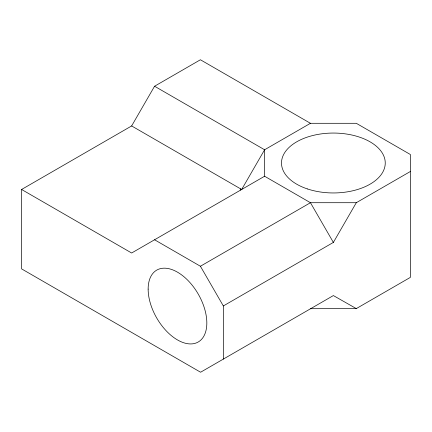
<?xml version="1.0" encoding="UTF-8"?>
<svg xmlns="http://www.w3.org/2000/svg" width="432" height="432" viewBox="0 0 432 432"><rect width="100%" height="100%" fill="white"/><g stroke="black" fill="none" stroke-linecap="round" stroke-linejoin="round"><path stroke-width="0.65" d="M240.613 190.091L240.613 188.865M131.636 125.944L241.677 189.475L264.6 149.769L310.451 123.298L356.297 123.298L410.4 154.532L410.4 277.36L356.297 308.594L333.374 295.569L200.594 372.233L21.6 268.888L21.6 189.475L131.636 125.944L154.564 86.238L200.41 59.767L310.667 123.428M223.333 359.1L223.333 305.948L333.374 242.417L356.297 202.711L410.4 171.477M356.297 202.711L310.451 202.711L264.6 176.24L131.636 253.006L21.6 189.475M154.564 239.771L200.41 266.242L310.451 202.711L333.374 242.417M310.635 308.702L356.297 308.594M154.564 86.238L264.6 149.769L264.6 176.24M200.41 266.242L223.333 305.948M148.144 289.111A41.499 23.96 60 0 0 192.159 343.867A41.499 23.96 60 0 0 192.159 285.179A41.499 23.96 60 0 0 148.144 289.111M307.438 188.941A51.872 29.948 0 0 0 385.247 163.004A51.872 29.948 0 0 0 307.438 137.068A51.872 29.948 0 0 0 307.438 188.941"/></g></svg>
